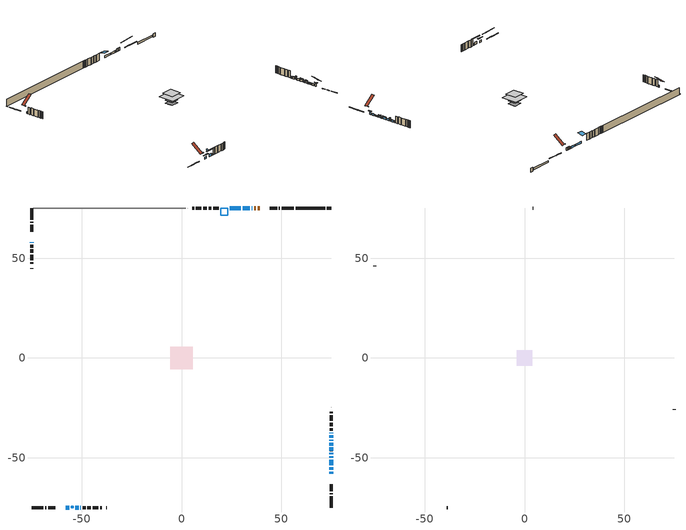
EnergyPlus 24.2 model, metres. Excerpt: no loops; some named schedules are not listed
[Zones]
conditioned space
 floor outside (Floor1 construction): -0.57,-0.57 -0.57,0.57 0.57,0.57 0.57,-0.57 z1.06
 floor othersidecoefficients (Floor2 construction): -2.82,-2.82 -2.82,2.82 2.82,2.82 2.82,-2.82 z1.06
 floor adiabatic (Floor4 construction): -2.89,-2.89 -2.89,2.89 2.89,2.89 2.89,-2.89 z1.06
 floor adiabatic (AdiabaticFloorConstruction): -5.57,-5.57 -5.57,5.57 5.57,5.57 5.57,-5.57 z3.5
 floor foundation (Slab1 construction): -1.71,-1.71 -1.71,1.71 1.71,1.71 1.71,-1.71 z-1.68
 floor foundation (Slab3 construction): -2.89,-2.89 -2.89,2.89 2.89,2.89 2.89,-2.89 z-0.96
 floor foundation (Slab4 construction): -0.92,-0.46 -0.92,0.46 0.92,0.46 0.92,-0.46 z0
 wall outside (RimJoist1 construction): 56.29,75.22 50.31,75.22 / -75.22,-75.22 -69.24,-75.22 / -75.22,75.22 -75.22,69.24 / 75.22,-75.22 75.22,-69.24 z1.06:1.36
 wall outside (RimJoist2 construction): 49.38,75.22 48.82,75.22 / -68.31,-75.22 -67.75,-75.22 / -75.22,68.31 -75.22,67.75 / 75.22,-68.31 75.22,-67.75 z1.06:1.36
 wall outside (RimJoist3 construction): 47.89,75.22 44.27,75.22 / -66.82,-75.22 -63.2,-75.22 / -75.22,66.82 -75.22,63.2 / 75.22,-66.82 75.22,-63.2 z1.06:1.36
 wall outside (AdiabaticWallConstruction 1): 37.3,75.22 36.36,75.22 z1.06:3.09
 wall outside (AdiabaticWallConstruction): 75.22,-58.06 75.22,-57.05 z1.06:2.89; 35.44,75.22 35.15,75.22 / 34.22,75.22 30.67,75.22 / 75.22,-56.12 75.22,-54.72 / 29.74,75.22 24.16,75.22 / -75.22,58.06 -75.22,57.71 / 75.22,-43.93 75.22,-42.39 / 75.22,-37.83 75.22,-37.43 z1.06:2.28; -58.06,-75.22 -56.29,-75.22 z1.06:2.41; 75.22,-53.79 75.22,-51 z1.06:1.31; 75.22,-50.07 75.22,-49.28 z1.06:2.26; 75.22,-48.35 75.22,-47.56 z1.06:1.44; 75.22,-46.64 75.22,-44.86 z1.06:2.38; -53.36,-75.22 -51.58,-75.22 z1.06:2.84; -50.66,-75.22 -50.4,-75.22 z1.06:1.77; 75.22,-41.46 75.22,-40.9 z1.06:3.09; 75.22,-39.98 75.22,-38.75 z1.06:2.23
 wall outside (Wall2 construction): 15.01,75.22 13.62,75.22 / -49.47,-75.22 -48.09,-75.22 / -75.22,56.78 -75.22,55.4 / 75.22,-36.5 75.22,-35.12 z1.06:5.94
 wall outside (Wall3 construction): 12.69,75.22 10.92,75.22 / -47.16,-75.22 -45.39,-75.22 / -75.22,54.47 -75.22,52.7 / 75.22,-34.19 75.22,-32.42 z1.06:5.94
 wall outside (Wall4 construction): 10,75.22 7.24,75.22 / -44.46,-75.22 -41.71,-75.22 / -75.22,51.77 -75.22,49.02 / 75.22,-31.49 75.22,-28.74 z1.06:5.94
 wall outside (Wall5 construction): 6.31,75.22 5.42,75.22 / -40.78,-75.22 -39.89,-75.22 / -75.22,48.09 -75.22,47.2 / 75.22,-27.81 75.22,-26.92 z1.06:5.94
 wall outside (Wall7 construction): 3.19,75.22 3.09,75.22 / -37.66,-75.22 -37.56,-75.22 / -75.22,44.97 -75.22,44.87 / 75.22,-24.69 75.22,-24.59 z1.06:5.94
 wall foundation (FoundationWall1 construction): 72.93,75.22,-1.68 72.93,75.22,1.06 74.99,75.22,1.06 74.99,75.22,-0.25 75.22,75.22,-0.25 75.22,75.22,-1.68
 wall foundation (FoundationWall3 construction): 72,75.22 57.22,75.22 z-0.96:0.23
 wall othersidecoefficients (AdiabaticWallConstruction 1): 39.14,75.22 38.23,75.22 z1.06:3.09
 wall othersidecoefficients (Wall1 construction): 18.64,75.22 15.93,75.22 z1.06:5.94
 wall adiabatic (Wall8 construction): 2.16,75.22 -74.29,75.22 z1.06:5.94
 window (WindowConstruction): 75.22,-58.06 75.22,-57.05 z1.06:2.89
 window (WindowConstruction 9): 35.44,75.22 35.15,75.22 z1.06:2.28
 window (WindowConstruction 10): 34.22,75.22 30.67,75.22 z1.06:2.28
 window (WindowConstruction 11): -58.06,-75.22 -56.29,-75.22 z1.06:2.41
 window (WindowConstruction 12): 75.22,-56.12 75.22,-54.72 z1.06:2.28
 window (WindowConstruction 13): 75.22,-53.79 75.22,-51 z1.06:1.31
 window (WindowConstruction 14): 29.74,75.22 24.16,75.22 z1.06:2.28
 window (WindowConstruction 15): -75.22,58.06 -75.22,57.71 z1.06:2.28
 window (WindowConstruction 1): 75.22,-50.07 75.22,-49.28 z1.06:2.25
 window (WindowConstruction 16): 75.22,-48.35 75.22,-47.56 z1.06:1.44
 window (WindowConstruction 2): 75.22,-46.64 75.22,-44.86 z1.06:2.38
 window (WindowConstruction 3): 75.22,-43.93 75.22,-42.39 z1.06:2.28
 window (WindowConstruction 4): -53.36,-75.22 -51.58,-75.22 z1.06:2.84
 window (WindowConstruction 5): -50.65,-75.22 -50.4,-75.22 z1.06:1.77
 window (WindowConstruction 6): 75.22,-41.46 75.22,-40.9 z1.06:3.09
 window (WindowConstruction 7): 75.22,-39.98 75.22,-38.76 z1.06:2.23
 window (WindowConstruction 8): 75.22,-37.83 75.22,-37.43 z1.06:2.28
 door inside (Door): 39.14,75.22 38.23,75.22 z1.06:3.09
 door (Door 1): 37.3,75.22 36.37,75.22 z1.06:3.09
 ceiling adiabatic (AdiabaticFloorConstruction): 5.57,-5.57 5.57,5.57 -5.57,5.57 -5.57,-5.57 z3.5
 roof outside (Roof2 construction): 40.06,75.22,5.94 40.06,74.82,6.04 40.17,74.82,6.04 40.17,75.22,5.94; -58.99,-75.22,5.94 -58.99,-74.82,6.04 -59.1,-74.82,6.04 -59.1,-75.22,5.94; -75.22,58.99,5.94 -74.82,58.99,6.04 -74.82,59.1,6.04 -75.22,59.1,5.94; 75.22,-58.99,5.94 74.82,-58.99,6.04 74.82,-59.1,6.04 75.22,-59.1,5.94
 roof outside (AdiabaticRoofConstruction): -54.29,-75.22,5.94 -54.29,-74.36,6.58 -55.36,-74.36,6.58 -55.36,-75.22,5.94; 19.57,75.22,5.94 19.57,71.67,6.82 23.23,71.67,6.82 23.23,75.22,5.94
 skylight (SkylightConstruction): -54.29,-75.22,5.94 -54.29,-74.36,6.58 -55.36,-74.36,6.58 -55.36,-75.22,5.94
 skylight (SkylightConstruction 1): 19.57,75.22,5.94 19.57,71.67,6.82 23.23,71.67,6.82 23.23,75.22,5.94
attic - vented
 floor to conditioned space (Floor3 construction Reversed): -4.01,-4.01 -4.01,4.01 4.01,4.01 4.01,-4.01 z5.94
 wall outside (Wall6 construction): 4.49,75.22 4.12,75.22 / -38.96,-75.22 -38.59,-75.22 / -75.22,46.27 -75.22,45.9 / 75.22,-25.99 75.22,-25.62 z1.06:5.94
 roof outside (Roof1 construction): 41.1,75.22,5.94 41.1,68.04,11.32 43.34,68.04,11.32 43.34,75.22,5.94; -60.02,-75.22,5.94 -60.02,-68.04,11.32 -62.27,-68.04,11.32 -62.27,-75.22,5.94; -75.22,60.02,5.94 -68.04,60.02,11.32 -68.04,62.27,11.32 -75.22,62.27,5.94; 75.22,-60.02,5.94 68.04,-60.02,11.32 68.04,-62.27,11.32 75.22,-62.27,5.94
shading: 75.22,-56.44 75.22,-58.67 75.83,-58.67 75.83,-56.44 z3.5; -54.76,-75.22 -59.58,-75.22 -59.58,-75.83 -54.76,-75.83 z3.93; 75.22,-50.39 75.22,-54.4 75.83,-54.4 75.83,-50.39 z1.92; 75.22,-48.67 75.22,-50.68 75.83,-50.68 75.83,-48.67 z2.86; 75.22,-46.95 75.22,-48.96 75.83,-48.96 75.83,-46.95 z2.05; 75.22,-44.25 75.22,-47.25 75.83,-47.25 75.83,-44.25 z2.99; -48.53,-75.22 -56.41,-75.22 -56.41,-75.83 -48.53,-75.83 z5.89; -50.1,-75.22 -50.95,-75.22 -50.95,-76.13 -50.1,-76.13 z2.07; 75.22,-40.61 75.22,-41.76 75.52,-41.76 75.52,-40.61 z3.39; 75.22,-38.46 75.22,-40.27 75.52,-40.27 75.52,-38.46 z2.53
[Building]
Building 1: Terrain=Suburbs
[Site:Location]
Vancouver Intl AP_BC: Latitude {deg}=49.19; Longitude {deg}=-123.18; Time Zone {hr}=-8; Elevation {m}=4; Keep Site Location Information=Yes
[Site:GroundTemperature:Shallow]
8.06451, 6.96315, 6.87495, 7.3976, 9.49575, 11.5841, 13.3946, 14.5416, 14.639, 13.7062, 11.9418, 9.91751
[Site:WaterMainsTemperature]
Calculation Method=Schedule; Temperature Schedule=mains temperature schedule
[Material] Roughness=Rough; Thermal Absorptance=0.9
Name | Thickness {m} | Conductivity {W/m-K} | Density {kg/m3} | Specific Heat {J/kg-K} | Solar Absorptance | Visible Absorptance
asphalt or fiberglass shingles | 0.00635 | 0.162714 | 1121.4 | 1465.45 | 0.4 | 0.4
asphalt or fiberglass shingles 1 | 0.00635 | 0.162714 | 1121.4 | 1465.45 | 0.7 | 0.7
ceiling loosefill ins | 0.254 | 0.0480833 | 16.02 | 1046.75 | 0.7 | 0.7
ceiling stud and cavity | 0.1397 | 0.156175 | 65.682 | 1177.47 | 0.7 | 0.7
concrete 4.0 in. | 0.1016 | 1.803125 | 2242.8 | 837.4 | 0.7 | 0.7
concrete 8.0 in. | 0.2032 | 1.803125 | 2242.8 | 837.4 | 0.7 | 0.7
door material | 0.04445 | 0.060037 | 512.64 | 1214.23 | 0.7 | 0.7
door material 1 | 0.04445 | 0.188738 | 512.64 | 1214.23 | 0.7 | 0.7
exterior vertical ins | 0.0442575 | 0.029427 | 32.04 | 1214.23 | 0.7 | 0.7
exterior vertical ins 1 | 0.00720261 | 0.029427 | 32.04 | 1214.23 | 0.7 | 0.7
floor covering | 0.0127 | 0.0433444 | 54.468 | 1339.84 | 0.6 | 0.6
floor covering 1 | 0.0127 | 9.015625 | 54.468 | 1339.84 | 0.6 | 0.6
floor rigid ins; roof rigid ins | 0.051816 | 0.029427 | 32.04 | 1214.23 | 0.7 | 0.7
floor rigid ins 1; roof rigid ins 1; wall rigid ins | 0.512978 | 0.029427 | 32.04 | 1214.23 | 0.7 | 0.7
floor stud and cavity | 0.1397 | 0.0794013 | 92.3553 | 1139.71 | 0.7 | 0.7
floor stud and cavity 1 | 0.1397 | 0.105237 | 92.3553 | 1139.71 | 0.7 | 0.7
floor stud and cavity 2 | 0.0889 | 0.233522 | 50.32683 | 1063.81 | 0.7 | 0.7
floor stud and cavity 3 | 0.1397 | 1.75129 | 37.0049 | 1207.88 | 0.7 | 0.7
furniture material conditioned space 1 | 0.1524 | 0.115458 | 640.8 | 1214.23 | 0.6 | 0.6
gypsum board | 0.0127 | 0.160291 | 801 | 837.4 | 0.6 | 0.6
gypsum board 1 | 0.0127 | 0.160291 | 801 | 837.4 | 0.7 | 0.7
osb sheathing 0.5 in. | 0.0127 | 0.115458 | 512.64 | 1214.23 | 0.4 | 0.4
osb sheathing 0.5 in. 1 | 0.0127 | 0.115458 | 512.64 | 1214.23 | 0.7 | 0.7
osb sheathing 0.75 in. | 0.01905 | 0.115458 | 512.64 | 1214.23 | 0.7 | 0.7
osb sheathing 2.0 in. | 0.0508 | 0.115458 | 512.64 | 1214.23 | 0.7 | 0.7
rim joist stud and cavity | 0.0508 | 0.0310355 | 125.044 | 1163.47 | 0.6 | 0.6
rim joist stud and cavity 1 | 0.0508 | 0.0318933 | 125.044 | 1163.47 | 0.6 | 0.6
roof stud and cavity | 0.2032 | 0.175387 | 78.34581 | 1123.46 | 0.7 | 0.7
roof stud and cavity 1 | 0.18415 | 1.78689 | 37.0049 | 1207.88 | 0.6 | 0.6
wall stud and cavity | 0.1397 | 0.090616 | 139.0536 | 1170.24 | 0.7 | 0.7
wall stud and cavity 1 | 0.1397 | 0.105503 | 139.0536 | 1170.24 | 0.7 | 0.7
wall stud and cavity 2 | 0.1397 | 0.106495 | 139.0536 | 1170.24 | 0.7 | 0.7
wall stud and cavity 3 | 0.1397 | 0.105224 | 139.0536 | 1170.24 | 0.7 | 0.7
wall stud and cavity 4 | 0.1397 | 0.0988026 | 139.0536 | 1170.24 | 0.7 | 0.7
wall stud and cavity 5 | 0.0889 | 6.1454 | 50.32683 | 1063.81 | 0.6 | 0.6
wall stud and cavity 6 | 0.1397 | 0.116613 | 139.0536 | 1170.24 | 0.7 | 0.7
wall stud and cavity 7 | 0.1397 | 0.0937203 | 139.0536 | 1170.24 | 0.7 | 0.7
wall stud and cavity 8 | 0.0889 | 0.380278 | 52.3479 | 1209.89 | 0.7 | 0.7
wall stud and cavity 9 | 0.0889 | 0.391764 | 83.0341 | 1211.67 | 0.7 | 0.7
wood siding | 0.0254 | 0.102417 | 544.68 | 1172.36 | 0.4 | 0.4
wood siding 1 | 0.00254 | 0.102417 | 544.68 | 1172.36 | 0.4 | 0.4
wood siding 2; wood siding 3; wood siding 4 | 0.0254 | 0.102417 | 544.68 | 1172.36 | 0.7 | 0.7
[WindowMaterial:SimpleGlazingSystem]
Name | U-Factor {W/m2-K} | Solar Heat Gain Coefficient
SkylightMaterial | 3.37085 | 0.709
SkylightMaterial 1 | 5.82287 | 0.8528
WindowMaterial | 6.57001 | 0.79
WindowMaterial 1 | 6.65348 | 0.77
WindowMaterial 10 | 3.83151 | 0.7
WindowMaterial 11 | 3.85366 | 0.7
WindowMaterial 12 | 4.58271 | 0.66
WindowMaterial 13 | 5.076132 | 0.59
WindowMaterial 14 | 3.62711 | 0.71
WindowMaterial 15 | 4.60826 | 0.63
WindowMaterial 16 | 6.92035 | 0.69
WindowMaterial 2 | 3.86501 | 0.7
WindowMaterial 3 | 6.560929 | 0.79
WindowMaterial 4 | 3.71284 | 0.71
WindowMaterial 5 | 3.09508 | 0.47
WindowMaterial 6 | 4.62303 | 0.66
WindowMaterial 7 | 4.474264 | 0.67
WindowMaterial 8 | 5.50028 | 0.61
WindowMaterial 9 | 5.56785 | 0.6
[Construction]
AdiabaticFloorConstruction: floor stud and cavity 3, floor rigid ins 1, osb sheathing 0.75 in., floor covering
AdiabaticRoofConstruction: asphalt or fiberglass shingles 1, roof rigid ins 1, osb sheathing 0.75 in., roof stud and cavity 1
AdiabaticWallConstruction: wood siding 3, wall rigid ins, wall stud and cavity 8, gypsum board
AdiabaticWallConstruction 1: wood siding 4, wall rigid ins, wall stud and cavity 8, gypsum board
Door: door material
Door 1: door material 1
Floor1 construction: floor stud and cavity, floor rigid ins, osb sheathing 0.75 in., floor covering
Floor2 construction: floor stud and cavity 1, floor rigid ins, osb sheathing 0.75 in., floor covering
Floor3 construction Reversed: gypsum board, ceiling stud and cavity, ceiling loosefill ins
Floor4 construction: floor stud and cavity 2, floor covering 1
FoundationWall1 construction; FoundationWall3 construction: concrete 8.0 in., gypsum board 1
furniture construction conditioned space 1: furniture material conditioned space 1
PartitionWallConstruction: gypsum board, wall stud and cavity 9, gypsum board
RimJoist1 construction; RimJoist3 construction: wood siding 2, osb sheathing 2.0 in., rim joist stud and cavity
RimJoist2 construction: wood siding 2, osb sheathing 2.0 in., rim joist stud and cavity 1
Roof1 construction: asphalt or fiberglass shingles
Roof2 construction: asphalt or fiberglass shingles, roof rigid ins, osb sheathing 0.75 in., roof stud and cavity, gypsum board
SkylightConstruction: SkylightMaterial
SkylightConstruction 1: SkylightMaterial 1
Slab1 construction; Slab3 construction; Slab4 construction: concrete 4.0 in.
Wall1 construction: osb sheathing 0.5 in., wall stud and cavity, gypsum board
Wall2 construction: wood siding, osb sheathing 0.5 in. 1, wall stud and cavity 1, gypsum board
Wall3 construction: wood siding, osb sheathing 0.5 in. 1, wall stud and cavity 2, gypsum board
Wall4 construction: wood siding, osb sheathing 0.5 in. 1, wall stud and cavity 3, gypsum board
Wall5 construction: wood siding, osb sheathing 0.5 in. 1, wall stud and cavity 4, gypsum board
Wall6 construction: wood siding 1, wall stud and cavity 5
Wall7 construction: wood siding, osb sheathing 0.5 in. 1, wall stud and cavity 6, gypsum board
Wall8 construction: osb sheathing 0.5 in., wall stud and cavity 7, gypsum board
WindowConstruction: WindowMaterial
WindowConstruction 1: WindowMaterial 1
WindowConstruction 10: WindowMaterial 10
WindowConstruction 11: WindowMaterial 11
WindowConstruction 12: WindowMaterial 12
WindowConstruction 13: WindowMaterial 13
WindowConstruction 14: WindowMaterial 14
WindowConstruction 15: WindowMaterial 15
WindowConstruction 16: WindowMaterial 16
WindowConstruction 2: WindowMaterial 2
WindowConstruction 3: WindowMaterial 3
WindowConstruction 4: WindowMaterial 4
WindowConstruction 5: WindowMaterial 5
WindowConstruction 6: WindowMaterial 6
WindowConstruction 7: WindowMaterial 7
WindowConstruction 8: WindowMaterial 8
WindowConstruction 9: WindowMaterial 9
[Zone] Multiplier=1; Part of Total Floor Area=Yes
Name | Volume {m3}
attic - vented | 52.8406
conditioned space | 505.8
[Space]
Name | Zone | Volume {m3}
attic - vented 1 | attic - vented | 52.8406
conditioned space 1 | conditioned space | 505.8
[ZoneInfiltration:EffectiveLeakageArea]
infil attic - vented 1: Zone or Space=attic - vented 1; Schedule=Always On Discrete; Effective Air Leakage Area {cm2}=2657.46; Stack Coefficient=0.000713613; Wind Coefficient=1.80489e-05
[ZoneMixing]
whole house fan mix: Zone or Space=attic - vented; Schedule=Always On Continuous; Design Flow Rate Calculation Method=Flow/Zone; Design Flow Rate {m3/s}=0; Source Zone or Space=conditioned space
[SurfaceProperty:OtherSideCoefficients]
other non-freezing space: Combined Convective/Radiative Film Coefficient {W/m2-K}=8.35; Constant Temperature Coefficient=1; External Dry-Bulb Temperature Coefficient=0; Ground Temperature Coefficient=0; Wind Speed Coefficient=0; Zone Air Temperature Coefficient=0; Constant Temperature Schedule=other non-freezing space; Previous Other Side Temperature Coefficient=0
[SurfaceProperty:ExposedFoundationPerimeter] Exposed Perimeter Calculation Method=TotalExposedPerimeter
Name | Total Exposed Perimeter {m}
Slab1 | 2.286
Slab3 | 14.783
Slab4 | 5.486
[InternalMass] Zone or ZoneList=conditioned space; Space or SpaceList=conditioned space 1
Name | Construction | Surface Area {m2}
furniture mass conditioned space 1 | furniture construction conditioned space 1 | 95.0058
partition wall mass | PartitionWallConstruction | 204.2
[Lights]
interior lighting: Zone or ZoneList or Space or SpaceList=conditioned space 1; Schedule=interior lighting schedule; Design Level Calculation Method=LightingLevel; Lighting Level {W}=343.2; Return Air Fraction=0; Fraction Radiant=0.6; Fraction Visible=0.2; Fraction Replaceable=1
[People]
occupants: Zone or ZoneList or Space or SpaceList=conditioned space 1; Number of People Schedule=occupants schedule; Number of People Calculation Method=People; Number of People=3; Fraction Radiant=0.314171; Sensible Heat Fraction=0.56303; Activity Level Schedule=occupants activity schedule; Carbon Dioxide Generation Rate {m3/s-W}=0; Enable ASHRAE 55 Comfort Warnings=No; Mean Radiant Temperature Calculation Type=EnclosureAveraged
[ElectricEquipment] Zone or ZoneList or Space or SpaceList=conditioned space 1; Design Level Calculation Method=EquipmentLevel
Name | Schedule | Design Level {W} | Fraction Latent | Fraction Radiant | Fraction Lost
clothes dryer | clothes dryer schedule | 140.772 | 0.015 | 0.081 | 0.85
clothes washer | clothes washer schedule | 32.1985 | 0.03 | 0.162 | 0.7
cooking range | cooking range schedule | 208.969 | 0.08 | 0.432 | 0.2
dishwasher | dishwasher schedule | 66.8632 | 0.3 | 0.18 | 0.4
fridge | fridge schedule | 72.9452 | 0 | 0.6 | 0
mech vent bath fan 0 | mech vent bath fan 0 schedule | 25.1 | 0 | 0 | 1
mech vent bath fan 1 | mech vent bath fan 1 schedule | 25.1 | 0 | 0 | 1
mech vent house fan | mech vent house fan schedule | 0 | 0 | 0 | 1
mech vent house fan cfis | mech vent house fan cfis schedule | 0 | 0 | 0 | 0
mech vent range fan 0 | mech vent range fan 0 schedule | 57 | 0 | 0 | 1
misc plug loads | misc plug loads schedule | 494.7 | 0.045 | 0.513 | 0.1
whole house fan | Always On Discrete | 0 | 0 | 0 | 1
[OtherEquipment] Zone or ZoneList or Space or SpaceList=conditioned space 1; Design Level Calculation Method=EquipmentLevel
Name | Fuel Type | Schedule | Design Level {W} | Fraction Latent | Fraction Radiant | Fraction Lost
clothes dryer 1 | Electricity | clothes dryer schedule | 0 | 0.015 | 0.081 | 0.85
cooking range 1 | Electricity | cooking range schedule | 0 | 0.08 | 0.432 | 0.2
general water use latent | None | general water use schedule | 59.3978 | 1 | 0 | 0
general water use sensible | None | general water use schedule | -58.539 | 0 | 0.6 | 0
mech vent house fan latent load | None | Always On Discrete | 0 | 1 | 0 | 0
mech vent house fan sensible load | None | Always On Discrete | 0 | 0 | 0 | 0
water heater energy adjustment1 | NaturalGas | Always On Discrete | 0.01 | 0 | 0 | 1
[ZoneInfiltration:DesignFlowRate] Zone or ZoneList or Space or SpaceList=conditioned space 1; Schedule=Always On Discrete; Design Flow Rate Calculation Method=Flow/Zone; Design Flow Rate {m3/s}=0
infil flow; natural vent flow; whole house fan flow
[Foundation:Kiva] Initial Indoor Air Temperature {C}=18; Wall Depth Below Slab {m}=0.2032
Name | Wall Height Above Grade {m} | Custom Block Material Name 1 | Custom Block Depth 1 {m} | Custom Block X Position 1 {m} | Custom Block Z Position 1 {m}
Foundation Kiva 1 | 1.06 | exterior vertical ins | 2.74 | 0.2159 | 0
Foundation Kiva 2 | 0.230002 | exterior vertical ins 1 | 1.19 | 0.2159 | 0
Foundation Kiva 3 | 0.1016
[Foundation:Kiva:Settings]
Soil Conductivity {W/m-K}=0.849921; Soil Density {kg/m3}=1842.3; Soil Specific Heat {J/kg-K}=418.7; Ground Solar Absorptivity=0.9; Ground Thermal Absorptivity=0.9; Ground Surface Roughness {m}=0.03; Far-Field Width {m}=40; Deep-Ground Boundary Condition=ZeroFlux; Deep-Ground Depth {m}=40; Minimum Cell Dimension {m}=0.2; Maximum Cell Growth Coefficient=3; Simulation Timestep=Timestep
[Exterior:Lights]
exterior lighting: Schedule=exterior lighting schedule; Design Level {W}=75.6
[Schedule:Constant]
Name | Hourly Value
Always On Continuous; mech vent house fan schedule; mech vent house fan cfis schedule; Always On Discrete | 1
other non-freezing space; fridge schedule | 0
occupants activity schedule | 117.228
[Schedule:Week:Daily]
interior lighting schedule Week Rule - Jan1-Jan27: interior lighting schedule day, interior lighting schedule day, interior lighting schedule day, interior lighting schedule day, interior lighting schedule day, interior lighting schedule day, interior lighting schedule day, interior lighting schedule default day, interior lighting schedule default day, interior lighting schedule default day, interior lighting schedule default day, interior lighting schedule default day
interior lighting schedule Week Rule - Jan28-Feb3: interior lighting schedule day, interior lighting schedule day, interior lighting schedule day, interior lighting schedule day, interior lighting schedule day 1, interior lighting schedule day 1, interior lighting schedule day 1, interior lighting schedule default day, interior lighting schedule default day, interior lighting schedule default day, interior lighting schedule default day, interior lighting schedule default day
interior lighting schedule Week Rule - Feb4-Feb24: interior lighting schedule day 1, interior lighting schedule day 1, interior lighting schedule day 1, interior lighting schedule day 1, interior lighting schedule day 1, interior lighting schedule day 1, interior lighting schedule day 1, interior lighting schedule default day, interior lighting schedule default day, interior lighting schedule default day, interior lighting schedule default day, interior lighting schedule default day
interior lighting schedule Week Rule - Feb25-Mar3: interior lighting schedule day 1, interior lighting schedule day 1, interior lighting schedule day 1, interior lighting schedule day 1, interior lighting schedule day 2, interior lighting schedule day 2, interior lighting schedule day 2, interior lighting schedule default day, interior lighting schedule default day, interior lighting schedule default day, interior lighting schedule default day, interior lighting schedule default day
interior lighting schedule Week Rule - Mar4-Mar31: interior lighting schedule day 2, interior lighting schedule day 2, interior lighting schedule day 2, interior lighting schedule day 2, interior lighting schedule day 2, interior lighting schedule day 2, interior lighting schedule day 2, interior lighting schedule default day, interior lighting schedule default day, interior lighting schedule default day, interior lighting schedule default day, interior lighting schedule default day
interior lighting schedule Week Rule - Apr1-Apr28: interior lighting schedule day 3, interior lighting schedule day 3, interior lighting schedule day 3, interior lighting schedule day 3, interior lighting schedule day 3, interior lighting schedule day 3, interior lighting schedule day 3, interior lighting schedule default day, interior lighting schedule default day, interior lighting schedule default day, interior lighting schedule default day, interior lighting schedule default day
interior lighting schedule Week Rule - Apr29-May5: interior lighting schedule day 3, interior lighting schedule day 3, interior lighting schedule day 4, interior lighting schedule day 4, interior lighting schedule day 4, interior lighting schedule day 4, interior lighting schedule day 4, interior lighting schedule default day, interior lighting schedule default day, interior lighting schedule default day, interior lighting schedule default day, interior lighting schedule default day
interior lighting schedule Week Rule - May6-May26: interior lighting schedule day 4, interior lighting schedule day 4, interior lighting schedule day 4, interior lighting schedule day 4, interior lighting schedule day 4, interior lighting schedule day 4, interior lighting schedule day 4, interior lighting schedule default day, interior lighting schedule default day, interior lighting schedule default day, interior lighting schedule default day, interior lighting schedule default day
interior lighting schedule Week Rule - May27-Jun2: interior lighting schedule day 4, interior lighting schedule day 4, interior lighting schedule day 4, interior lighting schedule day 4, interior lighting schedule day 4, interior lighting schedule day 5, interior lighting schedule day 5, interior lighting schedule default day, interior lighting schedule default day, interior lighting schedule default day, interior lighting schedule default day, interior lighting schedule default day
interior lighting schedule Week Rule - Jun3-Jun30: interior lighting schedule day 5, interior lighting schedule day 5, interior lighting schedule day 5, interior lighting schedule day 5, interior lighting schedule day 5, interior lighting schedule day 5, interior lighting schedule day 5, interior lighting schedule default day, interior lighting schedule default day, interior lighting schedule default day, interior lighting schedule default day, interior lighting schedule default day
interior lighting schedule Week Rule - Jul1-Jul28: interior lighting schedule day 6, interior lighting schedule day 6, interior lighting schedule day 6, interior lighting schedule day 6, interior lighting schedule day 6, interior lighting schedule day 6, interior lighting schedule day 6, interior lighting schedule default day, interior lighting schedule default day, interior lighting schedule default day, interior lighting schedule default day, interior lighting schedule default day
interior lighting schedule Week Rule - Jul29-Aug4: interior lighting schedule day 6, interior lighting schedule day 6, interior lighting schedule day 6, interior lighting schedule day 7, interior lighting schedule day 7, interior lighting schedule day 7, interior lighting schedule day 7, interior lighting schedule default day, interior lighting schedule default day, interior lighting schedule default day, interior lighting schedule default day, interior lighting schedule default day
interior lighting schedule Week Rule - Aug5-Aug25: interior lighting schedule day 7, interior lighting schedule day 7, interior lighting schedule day 7, interior lighting schedule day 7, interior lighting schedule day 7, interior lighting schedule day 7, interior lighting schedule day 7, interior lighting schedule default day, interior lighting schedule default day, interior lighting schedule default day, interior lighting schedule default day, interior lighting schedule default day
interior lighting schedule Week Rule - Aug26-Sep1: interior lighting schedule day 7, interior lighting schedule day 7, interior lighting schedule day 7, interior lighting schedule day 7, interior lighting schedule day 7, interior lighting schedule day 7, interior lighting schedule day 8, interior lighting schedule default day, interior lighting schedule default day, interior lighting schedule default day, interior lighting schedule default day, interior lighting schedule default day
interior lighting schedule Week Rule - Sep2-Sep29: interior lighting schedule day 8, interior lighting schedule day 8, interior lighting schedule day 8, interior lighting schedule day 8, interior lighting schedule day 8, interior lighting schedule day 8, interior lighting schedule day 8, interior lighting schedule default day, interior lighting schedule default day, interior lighting schedule default day, interior lighting schedule default day, interior lighting schedule default day
interior lighting schedule Week Rule - Sep30-Oct6: interior lighting schedule day 8, interior lighting schedule day 9, interior lighting schedule day 9, interior lighting schedule day 9, interior lighting schedule day 9, interior lighting schedule day 9, interior lighting schedule day 9, interior lighting schedule default day, interior lighting schedule default day, interior lighting schedule default day, interior lighting schedule default day, interior lighting schedule default day
interior lighting schedule Week Rule - Oct7-Oct27: interior lighting schedule day 9, interior lighting schedule day 9, interior lighting schedule day 9, interior lighting schedule day 9, interior lighting schedule day 9, interior lighting schedule day 9, interior lighting schedule day 9, interior lighting schedule default day, interior lighting schedule default day, interior lighting schedule default day, interior lighting schedule default day, interior lighting schedule default day
interior lighting schedule Week Rule - Oct28-Nov3: interior lighting schedule day 9, interior lighting schedule day 9, interior lighting schedule day 9, interior lighting schedule day 9, interior lighting schedule day 10, interior lighting schedule day 10, interior lighting schedule day 10, interior lighting schedule default day, interior lighting schedule default day, interior lighting schedule default day, interior lighting schedule default day, interior lighting schedule default day
interior lighting schedule Week Rule - Nov4-Nov24: interior lighting schedule day 10, interior lighting schedule day 10, interior lighting schedule day 10, interior lighting schedule day 10, interior lighting schedule day 10, interior lighting schedule day 10, interior lighting schedule day 10, interior lighting schedule default day, interior lighting schedule default day, interior lighting schedule default day, interior lighting schedule default day, interior lighting schedule default day
interior lighting schedule Week Rule - Nov25-Dec1: interior lighting schedule day 10, interior lighting schedule day 10, interior lighting schedule day 10, interior lighting schedule day 10, interior lighting schedule day 10, interior lighting schedule day 10, interior lighting schedule day 11, interior lighting schedule default day, interior lighting schedule default day, interior lighting schedule default day, interior lighting schedule default day, interior lighting schedule default day
interior lighting schedule Week Rule - Dec2-Dec31: interior lighting schedule day 11, interior lighting schedule day 11, interior lighting schedule day 11, interior lighting schedule day 11, interior lighting schedule day 11, interior lighting schedule day 11, interior lighting schedule day 11, interior lighting schedule default day, interior lighting schedule default day, interior lighting schedule default day, interior lighting schedule default day, interior lighting schedule default day
occupants schedule Week Rule - Jan1-Dec31: occupants schedule day, occupants schedule day, occupants schedule day, occupants schedule day, occupants schedule day, occupants schedule day, occupants schedule day, occupants schedule default day, occupants schedule default day, occupants schedule default day, occupants schedule default day, occupants schedule default day
clothes dryer schedule Week Rule - Jan1-Dec31: clothes dryer schedule day, clothes dryer schedule day, clothes dryer schedule day, clothes dryer schedule day, clothes dryer schedule day, clothes dryer schedule day, clothes dryer schedule day, clothes dryer schedule default day, clothes dryer schedule default day, clothes dryer schedule default day, clothes dryer schedule default day, clothes dryer schedule default day
clothes washer schedule Week Rule - Jan1-Dec31: clothes washer schedule day, clothes washer schedule day, clothes washer schedule day, clothes washer schedule day, clothes washer schedule day, clothes washer schedule day, clothes washer schedule day, clothes washer schedule default day, clothes washer schedule default day, clothes washer schedule default day, clothes washer schedule default day, clothes washer schedule default day
cooking range schedule Week Rule - Jan1-Dec31: cooking range schedule day, cooking range schedule day, cooking range schedule day, cooking range schedule day, cooking range schedule day, cooking range schedule day, cooking range schedule day, cooking range schedule default day, cooking range schedule default day, cooking range schedule default day, cooking range schedule default day, cooking range schedule default day
dishwasher schedule Week Rule - Jan1-Dec31: dishwasher schedule day, dishwasher schedule day, dishwasher schedule day, dishwasher schedule day, dishwasher schedule day, dishwasher schedule day, dishwasher schedule day, dishwasher schedule default day, dishwasher schedule default day, dishwasher schedule default day, dishwasher schedule default day, dishwasher schedule default day
mech vent bath fan 0 schedule Week Rule - Jan1-Dec31: mech vent bath fan 0 schedule day, mech vent bath fan 0 schedule day, mech vent bath fan 0 schedule day, mech vent bath fan 0 schedule day, mech vent bath fan 0 schedule day, mech vent bath fan 0 schedule day, mech vent bath fan 0 schedule day, mech vent bath fan 0 schedule default day, mech vent bath fan 0 schedule default day, mech vent bath fan 0 schedule default day, mech vent bath fan 0 schedule default day, mech vent bath fan 0 schedule default day
mech vent bath fan 1 schedule Week Rule - Jan1-Dec31: mech vent bath fan 1 schedule day, mech vent bath fan 1 schedule day, mech vent bath fan 1 schedule day, mech vent bath fan 1 schedule day, mech vent bath fan 1 schedule day, mech vent bath fan 1 schedule day, mech vent bath fan 1 schedule day, mech vent bath fan 1 schedule default day, mech vent bath fan 1 schedule default day, mech vent bath fan 1 schedule default day, mech vent bath fan 1 schedule default day, mech vent bath fan 1 schedule default day
[Schedule:Year]
interior lighting schedule: interior lighting schedule Week Rule - Jan1-Jan27, 1, 1, 1, 27, interior lighting schedule Week Rule - Jan28-Feb3, 1, 28, 2, 3, interior lighting schedule Week Rule - Feb4-Feb24, 2, 4, 2, 24, interior lighting schedule Week Rule - Feb25-Mar3, 2, 25, 3, 3, interior lighting schedule Week Rule - Mar4-Mar31, 3, 4, 3, 31, interior lighting schedule Week Rule - Apr1-Apr28, 4, 1, 4, 28, interior lighting schedule Week Rule - Apr29-May5, 4, 29, 5, 5, interior lighting schedule Week Rule - May6-May26, 5, 6, 5, 26, interior lighting schedule Week Rule - May27-Jun2, 5, 27, 6, 2, interior lighting schedule Week Rule - Jun3-Jun30, 6, 3, 6, 30, interior lighting schedule Week Rule - Jul1-Jul28, 7, 1, 7, 28, interior lighting schedule Week Rule - Jul29-Aug4, 7, 29, 8, 4, interior lighting schedule Week Rule - Aug5-Aug25, 8, 5, 8, 25, interior lighting schedule Week Rule - Aug26-Sep1, 8, 26, 9, 1, interior lighting schedule Week Rule - Sep2-Sep29, 9, 2, 9, 29, interior lighting schedule Week Rule - Sep30-Oct6, 9, 30, 10, 6, interior lighting schedule Week Rule - Oct7-Oct27, 10, 7, 10, 27, interior lighting schedule Week Rule - Oct28-Nov3, 10, 28, 11, 3, interior lighting schedule Week Rule - Nov4-Nov24, 11, 4, 11, 24, interior lighting schedule Week Rule - Nov25-Dec1, 11, 25, 12, 1, interior lighting schedule Week Rule - Dec2-Dec31, 12, 2, 12, 31
occupants schedule: occupants schedule Week Rule - Jan1-Dec31, 1, 1, 12, 31
clothes dryer schedule: clothes dryer schedule Week Rule - Jan1-Dec31, 1, 1, 12, 31
clothes washer schedule: clothes washer schedule Week Rule - Jan1-Dec31, 1, 1, 12, 31
cooking range schedule: cooking range schedule Week Rule - Jan1-Dec31, 1, 1, 12, 31
dishwasher schedule: dishwasher schedule Week Rule - Jan1-Dec31, 1, 1, 12, 31
mech vent bath fan 0 schedule: mech vent bath fan 0 schedule Week Rule - Jan1-Dec31, 1, 1, 12, 31
mech vent bath fan 1 schedule: mech vent bath fan 1 schedule Week Rule - Jan1-Dec31, 1, 1, 12, 31
mech vent range fan 0 schedule: mech vent range fan 0 schedule Week Rule - Jan1-Dec31, 1, 1, 12, 31
misc plug loads schedule: misc plug loads schedule Week Rule - Jan1-Dec31, 1, 1, 12, 31
general water use schedule: general water use schedule Week Rule - Jan1-Dec31, 1, 1, 12, 31
exterior lighting schedule: exterior lighting schedule Week Rule - Jan1-Jan27, 1, 1, 1, 27, exterior lighting schedule Week Rule - Jan28-Feb3, 1, 28, 2, 3, exterior lighting schedule Week Rule - Feb4-Feb24, 2, 4, 2, 24, exterior lighting schedule Week Rule - Feb25-Mar3, 2, 25, 3, 3, exterior lighting schedule Week Rule - Mar4-Mar31, 3, 4, 3, 31, exterior lighting schedule Week Rule - Apr1-Apr28, 4, 1, 4, 28, exterior lighting schedule Week Rule - Apr29-May5, 4, 29, 5, 5, exterior lighting schedule Week Rule - May6-May26, 5, 6, 5, 26, exterior lighting schedule Week Rule - May27-Jun2, 5, 27, 6, 2, exterior lighting schedule Week Rule - Jun3-Jun30, 6, 3, 6, 30, exterior lighting schedule Week Rule - Jul1-Jul28, 7, 1, 7, 28, exterior lighting schedule Week Rule - Jul29-Aug4, 7, 29, 8, 4, exterior lighting schedule Week Rule - Aug5-Aug25, 8, 5, 8, 25, exterior lighting schedule Week Rule - Aug26-Sep1, 8, 26, 9, 1, exterior lighting schedule Week Rule - Sep2-Sep29, 9, 2, 9, 29, exterior lighting schedule Week Rule - Sep30-Oct6, 9, 30, 10, 6, exterior lighting schedule Week Rule - Oct7-Oct27, 10, 7, 10, 27, exterior lighting schedule Week Rule - Oct28-Nov3, 10, 28, 11, 3, exterior lighting schedule Week Rule - Nov4-Nov24, 11, 4, 11, 24, exterior lighting schedule Week Rule - Nov25-Dec1, 11, 25, 12, 1, exterior lighting schedule Week Rule - Dec2-Dec31, 12, 2, 12, 31
[Schedule:Compact]
mains temperature schedule: Through: 01/01, For: AllDays, Until: 24:00, 11.375, Through: 01/02, For: AllDays, Until: 24:00, 11.3367, Through: 01/03, For: AllDays, Until: 24:00, 11.2994, Through: 01/04, For: AllDays, Until: 24:00, 11.2628, Through: 01/05, For: AllDays, Until: 24:00, 11.2267, Through: 01/06, For: AllDays, Until: 24:00, 11.1917, Through: 01/07, For: AllDays, Until: 24:00, 11.1578, Through: 01/08, For: AllDays, Until: 24:00, 11.1244, Through: 01/09, For: AllDays, Until: 24:00, 11.0917, Through: 01/10, For: AllDays, Until: 24:00, 11.06, Through: 01/11, For: AllDays, Until: 24:00, 11.0289, Through: 01/12, For: AllDays, Until: 24:00, 10.9989, Through: 01/13, For: AllDays, Until: 24:00, 10.97, Through: 01/14, For: AllDays, Until: 24:00, 10.9417, Through: 01/15, For: AllDays, Until: 24:00, 10.9139, Through: 01/16, For: AllDays, Until: 24:00, 10.8878, Through: 01/17, For: AllDays, Until: 24:00, 10.8622, Through: 01/18, For: AllDays, Until: 24:00, 10.8372, Through: 01/19, For: AllDays, Until: 24:00, 10.8133, Through: 01/20, For: AllDays, Until: 24:00, 10.7906, Through: 01/21, For: AllDays, Until: 24:00, 10.7683, Through: 01/22, For: AllDays, Until: 24:00, 10.7478, Through: 01/23, For: AllDays, Until: 24:00, 10.7272, Through: 01/24, For: AllDays, Until: 24:00, 10.7083, Through: 01/25, For: AllDays, Until: 24:00, 10.69, Through: 01/26, For: AllDays, Until: 24:00, 10.6728, Through: 01/27, For: AllDays, Until: 24:00, 10.6567, Through: 01/28, For: AllDays, Until: 24:00, 10.6411, Through: 01/29, For: AllDays, Until: 24:00, 10.6267, Through: 01/30, For: AllDays, Until: 24:00, 10.6133, Through: 01/31, For: AllDays, Until: 24:00, 10.6011, Through: 02/01, For: AllDays, Until: 24:00, 10.59, Through: 02/02, For: AllDays, Until: 24:00, 10.5794, Through: 02/03, For: AllDays, Until: 24:00, 10.57, Through: 02/04, For: AllDays, Until: 24:00, 10.5617, Through: 02/05, For: AllDays, Until: 24:00, 10.5539, Through: 02/06, For: AllDays, Until: 24:00, 10.5478, Through: 02/07, For: AllDays, Until: 24:00, 10.5422, Through: 02/08, For: AllDays, Until: 24:00, 10.5378, Through: 02/09, For: AllDays, Until: 24:00, 10.5339, Through: 02/10, For: AllDays, Until: 24:00, 10.5317, Through: 02/11, For: AllDays, Until: 24:00, 10.53, Through: 02/12, For: AllDays, Until: 24:00, 10.53, Through: 02/13, For: AllDays, Until: 24:00, 10.5306, Through: 02/14, For: AllDays, Until: 24:00, 10.5317, Through: 02/15, For: AllDays, Until: 24:00, 10.5344, Through: 02/16, For: AllDays, Until: 24:00, 10.5378, Through: 02/17, For: AllDays, Until: 24:00, 10.5428, Through: 02/18, For: AllDays, Until: 24:00, 10.5483, Through: 02/19, For: AllDays, Until: 24:00, 10.5544, Through: 02/20, For: AllDays, Until: 24:00, 10.5622, Through: 02/21, For: AllDays, Until: 24:00, 10.5706, Through: 02/22, For: AllDays, Until: 24:00, 10.5806, Through: 02/23, For: AllDays, Until: 24:00, 10.5911, Through: 02/24, For: AllDays, Until: 24:00, 10.6022, Through: 02/25, For: AllDays, Until: 24:00, 10.615, Through: 02/26, For: AllDays, Until: 24:00, 10.6283, Through: 02/27, For: AllDays, Until: 24:00, 10.6428, Through: 02/28, For: AllDays, Until: 24:00, 10.6583, Through: 03/01, For: AllDays, Until: 24:00, 10.6744, Through: 03/02, For: AllDays, Until: 24:00, 10.6917, Through: 03/03, For: AllDays, Until: 24:00, 10.71, Through: 03/04, For: AllDays, Until: 24:00, 10.7294, Through: 03/05, For: AllDays, Until: 24:00, 10.7494, Through: 03/06, For: AllDays, Until: 24:00, 10.7706, Through: 03/07, For: AllDays, Until: 24:00, 10.7928, Through: 03/08, For: AllDays, Until: 24:00, 10.8161, Through: 03/09, For: AllDays, Until: 24:00, 10.84, Through: 03/10, For: AllDays, Until: 24:00, 10.8644, Through: 03/11, For: AllDays, Until: 24:00, 10.8906, Through: 03/12, For: AllDays, Until: 24:00, 10.9167, Through: 03/13, For: AllDays, Until: 24:00, 10.9444, Through: 03/14, For: AllDays, Until: 24:00, 10.9728, Through: 03/15, For: AllDays, Until: 24:00, 11.0022, Through: 03/16, For: AllDays, Until: 24:00, 11.0322, Through: 03/17, For: AllDays, Until: 24:00, 11.0633, Through: 03/18, For: AllDays, Until: 24:00, 11.095, Through: 03/19, For: AllDays, Until: 24:00, 11.1278, Through: 03/20, For: AllDays, Until: 24:00, 11.1611, Through: 03/21, For: AllDays, Until: 24:00, 11.1956, Through: 03/22, For: AllDays, Until: 24:00, 11.2306, Through: 03/23, For: AllDays, Until: 24:00, 11.2667, Through: 03/24, For: AllDays, Until: 24:00, 11.3033, Through: 03/25, For: AllDays, Until: 24:00, 11.3406, Through: 03/26, For: AllDays, Until: 24:00, 11.3789, Through: 03/27, For: AllDays, Until: 24:00, 11.4178, Through: 03/28, For: AllDays, Until: 24:00, 11.4572, Through: 03/29, For: AllDays, Until: 24:00, 11.4978, Through: 03/30, For: AllDays, Until: 24:00, 11.5389, Through: 03/31, For: AllDays, Until: 24:00, 11.5811, Through: 04/01, For: AllDays, Until: 24:00, 11.6233, Through: 04/02, For: AllDays, Until: 24:00, 11.6667, Through: 04/03, For: AllDays, Until: 24:00, 11.7106, Through: 04/04, For: AllDays, Until: 24:00, 11.755, Through: 04/05, For: AllDays, Until: 24:00, 11.8006, Through: 04/06, For: AllDays, Until: 24:00, 11.8461, Through: 04/07, For: AllDays, Until: 24:00, 11.8928, Through: 04/08, For: AllDays, Until: 24:00, 11.9394, Through: 04/09, For: AllDays, Until: 24:00, 11.9872, Through: 04/10, For: AllDays, Until: 24:00, 12.0356, Through: 04/11, For: AllDays, Until: 24:00, 12.0844, Through: 04/12, For: AllDays, Until: 24:00, 12.1333, Through: 04/13, For: AllDays, Until: 24:00, 12.1833, Through: 04/14, For: AllDays, Until: 24:00, 12.2339, Through: 04/15, For: AllDays, Until: 24:00, 12.2844, Through: 04/16, For: AllDays, Until: 24:00, 12.3361, Through: 04/17, For: AllDays, Until: 24:00, 12.3878, Through: 04/18, For: AllDays, Until: 24:00, 12.44, Through: 04/19, For: AllDays, Until: 24:00, 12.4928, Through: 04/20, For: AllDays, Until: 24:00, 12.5456, Through: 04/21, For: AllDays, Until: 24:00, 12.5994, Through: 04/22, For: AllDays, Until: 24:00, 12.6533, Through: 04/23, For: AllDays, Until: 24:00, 12.7072, Through: 04/24, For: AllDays, Until: 24:00, 12.7622, Through: 04/25, For: AllDays, Until: 24:00, 12.8172, Through: 04/26, For: AllDays, Until: 24:00, 12.8722, Through: 04/27, For: AllDays, Until: 24:00, 12.9278, Through: 04/28, For: AllDays, Until: 24:00, 12.9839, Through: 04/29, For: AllDays, Until: 24:00, 13.04, Through: 04/30, For: AllDays, Until: 24:00, 13.0961, Through: 05/01, For: AllDays, Until: 24:00, 13.1533, Through: 05/02, For: AllDays, Until: 24:00, 13.21, Through: 05/03, For: AllDays, Until: 24:00, 13.2672, Through: 05/04, For: AllDays, Until: 24:00, 13.3244, Through: 05/05, For: AllDays, Until: 24:00, 13.3817, Through: 05/06, For: AllDays, Until: 24:00, 13.4394, Through: 05/07, For: AllDays, Until: 24:00, 13.4972, Through: 05/08, For: AllDays, Until: 24:00, 13.555, Through: 05/09, For: AllDays, Until: 24:00, 13.6133, Through: 05/10, For: AllDays, Until: 24:00, 13.6711, Through: 05/11, For: AllDays, Until: 24:00, 13.7294, Through: 05/12, For: AllDays, Until: 24:00, 13.7878, Through: 05/13, For: AllDays, Until: 24:00, 13.8461, Through: 05/14, For: AllDays, Until: 24:00, 13.9044, Through: 05/15, For: AllDays, Until: 24:00, 13.9628, Through: 05/16, For: AllDays, Until: 24:00, 14.0211, Through: 05/17, For: AllDays, Until: 24:00, 14.0789, Through: 05/18, For: AllDays, Until: 24:00, 14.1372, Through: 05/19, For: AllDays, Until: 24:00, 14.1956, Through: 05/20, For: AllDays, Until: 24:00, 14.2533, Through: 05/21, For: AllDays, Until: 24:00, 14.3117, Through: 05/22, For: AllDays, Until: 24:00, 14.3694, Through: 05/23, For: AllDays, Until: 24:00, 14.4272, Through: 05/24, For: AllDays, Until: 24:00, 14.4844, Through: 05/25, For: AllDays, Until: 24:00, 14.5422, Through: 05/26, For: AllDays, Until: 24:00, 14.5994, Through: 05/27, For: AllDays, Until: 24:00, 14.6561, Through: 05/28, For: AllDays, Until: 24:00, 14.7128, Through: 05/29, For: AllDays, Until: 24:00, 14.7694, Through: 05/30, For: AllDays, Until: 24:00, 14.8261, Through: 05/31, For: AllDays, Until: 24:00, 14.8817, Through: 06/01, For: AllDays, Until: 24:00, 14.9378, Through: 06/02, For: AllDays, Until: 24:00, 14.9933, Through: 06/03, For: AllDays, Until: 24:00, 15.0483, Through: 06/04, For: AllDays, Until: 24:00, 15.1028, Through: 06/05, For: AllDays, Until: 24:00, 15.1572, Through: 06/06, For: AllDays, Until: 24:00, 15.2117, Through: 06/07, For: AllDays, Until: 24:00, 15.265, Through: 06/08, For: AllDays, Until: 24:00, 15.3183, Through: 06/09, For: AllDays, Until: 24:00, 15.3711, Through: 06/10, For: AllDays, Until: 24:00, 15.4239, Through: 06/11, For: AllDays, Until: 24:00, 15.4756, Through: 06/12, For: AllDays, Until: 24:00, 15.5272, Through: 06/13, For: AllDays, Until: 24:00, 15.5783, Through: 06/14, For: AllDays, Until: 24:00, 15.6289, Through: 06/15, For: AllDays, Until: 24:00, 15.6789, Through: 06/16, For: AllDays, Until: 24:00, 15.7283, Through: 06/17, For: AllDays, Until: 24:00, 15.7772, Through: 06/18, For: AllDays, Until: 24:00, 15.8261, Through: 06/19, For: AllDays, Until: 24:00, 15.8739, Through: 06/20, For: AllDays, Until: 24:00, 15.9211, Through: 06/21, For: AllDays, Until: 24:00, 15.9678, Through: 06/22, For: AllDays, Until: 24:00, 16.0139, Through: 06/23, For: AllDays, Until: 24:00, 16.0594, Through: 06/24, For: AllDays, Until: 24:00, 16.1044, Through: 06/25, For: AllDays, Until: 24:00, 16.1483, Through: 06/26, For: AllDays, Until: 24:00, 16.1922, Through: 06/27, For: AllDays, Until: 24:00, 16.235, Through: 06/28, For: AllDays, Until: 24:00, 16.2772, Through: 06/29, For: AllDays, Until: 24:00, 16.3183, Through: 06/30, For: AllDays, Until: 24:00, 16.3594, Through: 07/01, For: AllDays, Until: 24:00, 16.3994, Through: 07/02, For: AllDays, Until: 24:00, 16.4389, Through: 07/03, For: AllDays, Until: 24:00, 16.4772, Through: 07/04, For: AllDays, Until: 24:00, 16.515, Through: 07/05, For: AllDays, Until: 24:00, 16.5522, Through: 07/06, For: AllDays, Until: 24:00, 16.5883, Through: 07/07, For: AllDays, Until: 24:00, 16.6239, Through: 07/08, For: AllDays, Until: 24:00, 16.6583, Through: 07/09, For: AllDays, Until: 24:00, 16.6922, Through: 07/10, For: AllDays, Until: 24:00, 16.7256, Through: 07/11, For: AllDays, Until: 24:00, 16.7578, Through: 07/12, For: AllDays, Until: 24:00, 16.7889, Through: 07/13, For: AllDays, Until: 24:00, 16.8194, Through: 07/14, For: AllDays, Until: 24:00, 16.8489, Through: 07/15, For: AllDays, Until: 24:00, 16.8778, Through: 07/16, For: AllDays, Until: 24:00, 16.9056, Through: 07/17, For: AllDays, Until: 24:00, 16.9328, Through: 07/18, For: AllDays, Until: 24:00, 16.9589, Through: 07/19, For: AllDays, Until: 24:00, 16.9839, Through: 07/20, For: AllDays, Until: 24:00, 17.0083, Through: 07/21, For: AllDays, Until: 24:00, 17.0317, Through: 07/22, For: AllDays, Until: 24:00, 17.0544, Through: 07/23, For: AllDays, Until: 24:00, 17.0761, Through: 07/24, For: AllDays, Until: 24:00, 17.0967, Through: 07/25, For: AllDays, Until: 24:00, 17.1161, Through: 07/26, For: AllDays, Until: 24:00, 17.135, Through: 07/27, For: AllDays, Until: 24:00, 17.1528, Through: 07/28, For: AllDays, Until: 24:00, 17.1694, Through: 07/29, For: AllDays, Until: 24:00, 17.1856, Through: 07/30, For: AllDays, Until: 24:00, 17.2, Through: 07/31, For: AllDays, Until: 24:00, 17.2144, Through: 08/01, For: AllDays, Until: 24:00, 17.2272, Through: 08/02, For: AllDays, Until: 24:00, 17.2389, Through: 08/03, For: AllDays, Until: 24:00, 17.25, Through: 08/04, For: AllDays, Until: 24:00, 17.26, Through: 08/05, For: AllDays, Until: 24:00, 17.2689, Through: 08/06, For: AllDays, Until: 24:00, 17.2772, Through: 08/07, For: AllDays, Until: 24:00, 17.2839, Through: 08/08, For: AllDays, Until: 24:00, 17.29, Through: 08/09, For: AllDays, Until: 24:00, 17.295, Through: 08/10, For: AllDays, Until: 24:00, 17.2989, Through: 08/11, For: AllDays, Until: 24:00, 17.3022, Through: 08/12, For: AllDays, Until: 24:00, 17.3039, Through: 08/13, For: AllDays, Until: 24:00, 17.305, Through: 08/14, For: AllDays, Until: 24:00, 17.305, Through: 08/15, For: AllDays, Until: 24:00, 17.3039, Through: 08/16, For: AllDays, Until: 24:00, 17.3022, Through: 08/17, For: AllDays, Until: 24:00, 17.2989, Through: 08/18, For: AllDays, Until: 24:00, 17.295, Through: 08/19, For: AllDays, Until: 24:00, 17.29, Through: 08/20, For: AllDays, Until: 24:00, 17.2839, Through: 08/21, For: AllDays, Until: 24:00, 17.2772, Through: 08/22, For: AllDays, Until: 24:00, 17.2689, Through: 08/23, For: AllDays, Until: 24:00, 17.26, Through: 08/24, For: AllDays, Until: 24:00, 17.25, Through: 08/25, For: AllDays, Until: 24:00, 17.2394, Through: 08/26, For: AllDays, Until: 24:00, 17.2272, Through: 08/27, For: AllDays, Until: 24:00, 17.2144, Through: 08/28, For: AllDays, Until: 24:00, 17.2006, Through: 08/29, For: AllDays, Until: 24:00, 17.1856, Through: 08/30, For: AllDays, Until: 24:00, 17.1694, Through: 08/31, For: AllDays, Until: 24:00, 17.1528, Through: 09/01, For: AllDays, Until: 24:00, 17.135, Through: 09/02, For: AllDays, Until: 24:00, 17.1161, Through: 09/03, For: AllDays, Until: 24:00, 17.0967, Through: 09/04, For: AllDays, Until: 24:00, 17.0761, Through: 09/05, For: AllDays, Until: 24:00, 17.0544, Through: 09/06, For: AllDays, Until: 24:00, 17.0322, Through: 09/07, For: AllDays, Until: 24:00, 17.0089, Through: 09/08, For: AllDays, Until: 24:00, 16.9844, Through: 09/09, For: AllDays, Until: 24:00, 16.9589, Through: 09/10, For: AllDays, Until: 24:00, 16.9328, Through: 09/11, For: AllDays, Until: 24:00, 16.9061, Through: 09/12, For: AllDays, Until: 24:00, 16.8783, Through: 09/13, For: AllDays, Until: 24:00, 16.8494, Through: 09/14, For: AllDays, Until: 24:00, 16.8194, Through: 09/15, For: AllDays, Until: 24:00, 16.7894, Through: 09/16, For: AllDays, Until: 24:00, 16.7578, Through: 09/17, For: AllDays, Until: 24:00, 16.7256, Through: 09/18, For: AllDays, Until: 24:00, 16.6928, Through: 09/19, For: AllDays, Until: 24:00, 16.6589, Through: 09/20, For: AllDays, Until: 24:00, 16.6239, Through: 09/21, For: AllDays, Until: 24:00, 16.5889, Through: 09/22, For: AllDays, Until: 24:00, 16.5522, Through: 09/23, For: AllDays, Until: 24:00, 16.5156, Through: 09/24, For: AllDays, Until: 24:00, 16.4778, Through: 09/25, For: AllDays, Until: 24:00, 16.4389, Through: 09/26, For: AllDays, Until: 24:00, 16.3994, Through: 09/27, For: AllDays, Until: 24:00, 16.3594, Through: 09/28, For: AllDays, Until: 24:00, 16.3189, Through: 09/29, For: AllDays, Until: 24:00, 16.2772, Through: 09/30, For: AllDays, Until: 24:00, 16.235, Through: 10/01, For: AllDays, Until: 24:00, 16.1922, Through: 10/02, For: AllDays, Until: 24:00, 16.1489, Through: 10/03, For: AllDays, Until: 24:00, 16.1044, Through: 10/04, For: AllDays, Until: 24:00, 16.06, Through: 10/05, For: AllDays, Until: 24:00, 16.0144, Through: 10/06, For: AllDays, Until: 24:00, 15.9683, Through: 10/07, For: AllDays, Until: 24:00, 15.9217, Through: 10/08, For: AllDays, Until: 24:00, 15.8744, Through: 10/09, For: AllDays, Until: 24:00, 15.8261, Through: 10/10, For: AllDays, Until: 24:00, 15.7778, Through: 10/11, For: AllDays, Until: 24:00, 15.7289, Through: 10/12, For: AllDays, Until: 24:00, 15.6794, Through: 10/13, For: AllDays, Until: 24:00, 15.6294, Through: 10/14, For: AllDays, Until: 24:00, 15.5789, Through: 10/15, For: AllDays, Until: 24:00, 15.5278, Through: 10/16, For: AllDays, Until: 24:00, 15.4761, Through: 10/17, For: AllDays, Until: 24:00, 15.4244, Through: 10/18, For: AllDays, Until: 24:00, 15.3717, Through: 10/19, For: AllDays, Until: 24:00, 15.3189, Through: 10/20, For: AllDays, Until: 24:00, 15.2656, Through: 10/21, For: AllDays, Until: 24:00, 15.2117, Through: 10/22, For: AllDays, Until: 24:00, 15.1578, Through: 10/23, For: AllDays, Until: 24:00, 15.1033, Through: 10/24, For: AllDays, Until: 24:00, 15.0489, Through: 10/25, For: AllDays, Until: 24:00, 14.9933, Through: 10/26, For: AllDays, Until: 24:00, 14.9383, Through: 10/27, For: AllDays, Until: 24:00, 14.8822, Through: 10/28, For: AllDays, Until: 24:00, 14.8261, Through: 10/29, For: AllDays, Until: 24:00, 14.77, Through: 10/30, For: AllDays, Until: 24:00, 14.7133, Through: 10/31, For: AllDays, Until: 24:00, 14.6567, Through: 11/01, For: AllDays, Until: 24:00, 14.5994, Through: 11/02, For: AllDays, Until: 24:00, 14.5428, Through: 11/03, For: AllDays, Until: 24:00, 14.485, Through: 11/04, For: AllDays, Until: 24:00, 14.4278, Through: 11/05, For: AllDays, Until: 24:00, 14.37, Through: 11/06, For: AllDays, Until: 24:00, 14.3122, Through: 11/07, For: AllDays, Until: 24:00, 14.2539, Through: 11/08, For: AllDays, Until: 24:00, 14.1961, Through: 11/09, For: AllDays, Until: 24:00, 14.1378, Through: 11/10, For: AllDays, Until: 24:00, 14.0794, Through: 11/11, For: AllDays, Until: 24:00, 14.0217, Through: 11/12, For: AllDays, Until: 24:00, 13.9633, Through: 11/13, For: AllDays, Until: 24:00, 13.905, Through: 11/14, For: AllDays, Until: 24:00, 13.8467, Through: 11/15, For: AllDays, Until: 24:00, 13.7883, Through: 11/16, For: AllDays, Until: 24:00, 13.73, Through: 11/17, For: AllDays, Until: 24:00, 13.6717, Through: 11/18, For: AllDays, Until: 24:00, 13.6139, Through: 11/19, For: AllDays, Until: 24:00, 13.5556, Through: 11/20, For: AllDays, Until: 24:00, 13.4978, Through: 11/21, For: AllDays, Until: 24:00, 13.44, Through: 11/22, For: AllDays, Until: 24:00, 13.3822, Through: 11/23, For: AllDays, Until: 24:00, 13.325, Through: 11/24, For: AllDays, Until: 24:00, 13.2678, Through: 11/25, For: AllDays, Until: 24:00, 13.2106, Through: 11/26, For: AllDays, Until: 24:00, 13.1533, Through: 11/27, For: AllDays, Until: 24:00, 13.0967, Through: 11/28, For: AllDays, Until: 24:00, 13.0406, Through: 11/29, For: AllDays, Until: 24:00, 12.9844, Through: 11/30, For: AllDays, Until: 24:00, 12.9283, Through: 12/01, For: AllDays, Until: 24:00, 12.8728, Through: 12/02, For: AllDays, Until: 24:00, 12.8172, Through: 12/03, For: AllDays, Until: 24:00, 12.7622, Through: 12/04, For: AllDays, Until: 24:00, 12.7078, Through: 12/05, For: AllDays, Until: 24:00, 12.6533, Through: 12/06, For: AllDays, Until: 24:00, 12.5994, Through: 12/07, For: AllDays, Until: 24:00, 12.5461, Through: 12/08, For: AllDays, Until: 24:00, 12.4928, Through: 12/09, For: AllDays, Until: 24:00, 12.4406, Through: 12/10, For: AllDays, Until: 24:00, 12.3883, Through: 12/11, For: AllDays, Until: 24:00, 12.3361, Through: 12/12, For: AllDays, Until: 24:00, 12.285, Through: 12/13, For: AllDays, Until: 24:00, 12.2339, Through: 12/14, For: AllDays, Until: 24:00, 12.1839, Through: 12/15, For: AllDays, Until: 24:00, 12.1339, Through: 12/16, For: AllDays, Until: 24:00, 12.0844, Through: 12/17, For: AllDays, Until: 24:00, 12.0361, Through: 12/18, For: AllDays, Until: 24:00, 11.9878, Through: 12/19, For: AllDays, Until: 24:00, 11.94, Through: 12/20, For: AllDays, Until: 24:00, 11.8933, Through: 12/21, For: AllDays, Until: 24:00, 11.8467, Through: 12/22, For: AllDays, Until: 24:00, 11.8006, Through: 12/23, For: AllDays, Until: 24:00, 11.7556, Through: 12/24, For: AllDays, Until: 24:00, 11.7111, Through: 12/25, For: AllDays, Until: 24:00, 11.6672, Through: 12/26, For: AllDays, Until: 24:00, 11.6239, Through: 12/27, For: AllDays, Until: 24:00, 11.5811, Through: 12/28, For: AllDays, Until: 24:00, 11.5394, Through: 12/29, For: AllDays, Until: 24:00, 11.4983, Through: 12/30, For: AllDays, Until: 24:00, 11.4578, Through: 12/31, For: AllDays, Until: 24:00, 11.4183
